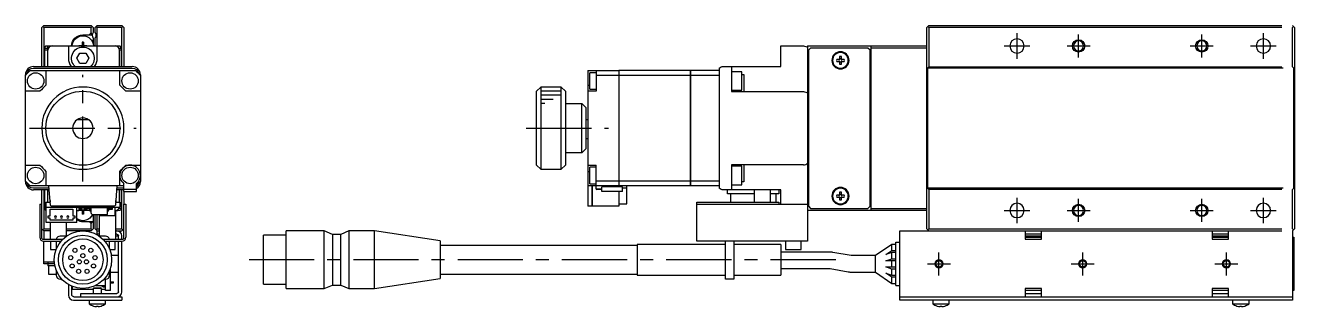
# Model space of a CAD drawing. Extents: x -1 to 646, y -8 to 203.
# Drawn here: x 336.5 to 645.6, y 71.4 to 139.8 of the extents above; entities that cross this region are included whole.
import ezdxf

# ---------------------------------------------------------------- set-up
doc = ezdxf.new("R2010")
doc.units = 0
doc.header["$LTSCALE"] = 0.5
doc.linetypes.add('CENTER', pattern=[50.8, 31.75, -6.35, 6.35, -6.35])
for name, color, linetype in [('MSM_CENTER', 1, 'CENTER'), ('MSM_CONTINUOUS', 7, 'CONTINUOUS'), ('MSM_NARROW', 5, 'CONTINUOUS')]:
    doc.layers.add(name, color=color, linetype=linetype)

msp = doc.modelspace()

# ---------------------------------------------------------------- linework, layer by layer
at = {"layer": 'MSM_CENTER'}
for p, q in [((578, 131.7), (578, 137.9)), ((593, 132), (593, 137.6)), ((623, 132), (623, 137.6)), ((638, 131.7), (638, 137.9)), ((574.9, 134.8), (581.1, 134.8)), ((590.2, 134.8), (595.8, 134.8)), ((620.2, 134.8), (625.8, 134.8)), ((634.9, 134.8), (641.1, 134.8)), ((350.5, 101.8), (350.5, 127.8)), ((337.5, 114.8), (363.5, 114.8)), ((458.5, 114.8), (478.5, 114.8)), ((578, 91.7), (578, 97.9)), ((593, 92), (593, 97.6)), ((623, 92), (623, 97.6)), ((638, 91.7), (638, 97.9)), ((574.9, 94.8), (581.1, 94.8)), ((590.2, 94.8), (595.8, 94.8)), ((620.2, 94.8), (625.8, 94.8)), ((634.9, 94.8), (641.1, 94.8)), ((559, 79), (559, 84.6)), ((594, 79), (594, 84.6)), ((629, 79), (629, 84.6)), ((533.86, 82.8), (388.84, 82.8)), ((556.2, 81.8), (561.8, 81.8)), ((591.2, 81.8), (596.8, 81.8)), ((626.2, 81.8), (631.8, 81.8))]:
    msp.add_line(p, q, dxfattribs=at)
at = {"layer": 'MSM_CONTINUOUS'}
for p, q in [((340.5, 139.3), (341, 139.8)), ((340.5, 129.8), (340.5, 139.3)), ((341, 139.3), (340.75, 139.55)), ((341, 139.8), (352.5, 139.8)), ((341, 139.3), (341, 129.8)), ((352.5, 139.3), (341, 139.3)), ((352.5, 139.8), (352.75, 139.55)), ((352.75, 139.55), (352.5, 139.3)), ((352.5, 138), (352.5, 139.3)), ((353, 139.3), (352.75, 139.55)), ((353, 139.3), (353, 138.06)), ((353.5, 139.3), (353.7, 139.5)), ((353.5, 138.06), (353.5, 139.3)), ((353.7, 139.5), (354, 139.8)), ((353.7, 139.5), (353.9, 139.3)), ((353.9, 139.3), (353.9, 134.8)), ((360, 139.3), (353.9, 139.3)), ((354, 139.8), (360, 139.8)), ((360, 139.8), (360.5, 139.3)), ((360.25, 139.55), (360, 139.3)), ((360, 129.8), (360, 139.3)), ((360.5, 139.3), (360.5, 129.8)), ((556.25, 139.55), (556, 139.3)), ((556, 90.3), (556, 139.3)), ((556.5, 139.8), (556.25, 139.55)), ((556.25, 139.55), (556.5, 139.3)), ((556.5, 139.8), (642.5, 139.8)), ((556.5, 139.3), (556.5, 129.7)), ((642.5, 139.3), (556.5, 139.3)), ((645.36, 139.55), (645.11, 139.8)), ((645.11, 139.3), (645.36, 139.55)), ((645.11, 129.7), (645.11, 139.3)), ((645.61, 139.3), (645.36, 139.55)), ((645.61, 139.3), (645.61, 90.3)), ((350.5, 137.5), (352.76, 137.5)), ((352.5, 138), (352, 137.5)), ((352.77, 137.61), (352.5, 138)), ((353, 136.74), (353, 135.41)), ((353.53, 138.03), (353.5, 138.06)), ((353.5, 136.74), (353.53, 136.77)), ((353.5, 134.8), (353.5, 136.74)), ((353.56, 137.99), (353.53, 138.03)), ((353.53, 136.77), (353.56, 136.81)), ((353.58, 137.95), (353.56, 137.99)), ((353.56, 136.81), (353.58, 136.85)), ((353.61, 137.92), (353.58, 137.95)), ((353.58, 136.85), (353.61, 136.88)), ((353.63, 137.88), (353.61, 137.92)), ((353.61, 136.88), (353.63, 136.92)), ((353.65, 137.84), (353.63, 137.88)), ((353.63, 136.92), (353.65, 136.96)), ((353.67, 137.8), (353.65, 137.84)), ((353.65, 136.96), (353.67, 137)), ((353.69, 137.75), (353.67, 137.8)), ((353.67, 137), (353.69, 137.05)), ((353.7, 137.71), (353.69, 137.75)), ((353.69, 137.05), (353.7, 137.09)), ((353.71, 137.67), (353.7, 137.71)), ((353.7, 137.09), (353.71, 137.13)), ((353.72, 137.62), (353.71, 137.67)), ((353.71, 137.13), (353.72, 137.18)), ((353.73, 137.58), (353.72, 137.62)), ((353.72, 137.18), (353.73, 137.22)), ((353.74, 137.54), (353.73, 137.58)), ((353.73, 137.22), (353.74, 137.26)), ((353.75, 137.49), (353.74, 137.54)), ((353.74, 137.26), (353.75, 137.31)), ((353.75, 137.45), (353.75, 137.49)), ((353.75, 137.4), (353.75, 137.45)), ((353.75, 137.35), (353.75, 137.4)), ((353.75, 137.31), (353.75, 137.35)), ((341.5, 134.8), (341, 134.3)), ((341.2, 129.8), (341.2, 134.3)), ((341.2, 134.3), (342, 134.3)), ((342, 133.8), (341.2, 133.8)), ((341.5, 134.8), (359.5, 134.8)), ((342, 133.8), (342, 134.8)), ((342, 129.8), (342, 133.8)), ((347, 134.8), (347, 131.8)), ((349.06, 131.8), (349.78, 133.05)), ((350.29, 134.85), (349.5, 134.85)), ((349.5, 134.8), (349.5, 134.85)), ((349.78, 133.05), (351.22, 133.05)), ((350.03, 134.85), (350.04, 134.8)), ((350.64, 135.7), (350.35, 135.7)), ((350.35, 135.7), (350.35, 134.91)), ((350.64, 135.17), (350.35, 135.17)), ((350.64, 135.7), (350.64, 134.91)), ((351.5, 134.85), (350.7, 134.85)), ((350.97, 134.85), (350.96, 134.8)), ((351.22, 133.05), (351.94, 131.8)), ((351.5, 134.8), (351.5, 134.85)), ((354, 131.8), (354, 134.8)), ((359, 134.6), (359, 134.8)), ((359.27, 134.3), (359.8, 134.3)), ((359.4, 129.8), (359.4, 133.8)), ((359.8, 133.8), (359.4, 133.8)), ((360, 134.3), (359.5, 134.8)), ((359.8, 134.3), (359.8, 129.8)), ((520.5, 129.8), (520.5, 134.8)), ((520.5, 134.8), (526, 134.8)), ((527, 134.8), (556, 134.8)), ((527, 134.8), (527, 87.3)), ((527.7, 134.3), (527.2, 133.8)), ((527.2, 133.8), (527.2, 95.8)), ((541.7, 134.3), (527.7, 134.3)), ((542.2, 133.8), (541.7, 134.3)), ((542.2, 95.8), (542.2, 133.8)), ((542.5, 94.8), (542.5, 134.8)), ((556, 134.3), (542.5, 134.3)), ((349.78, 130.55), (349.06, 131.8)), ((351.22, 130.55), (349.78, 130.55)), ((351.94, 131.8), (351.22, 130.55)), ((534.76, 131.54), (534.08, 131.54)), ((534.08, 131.06), (534.76, 131.06)), ((534.76, 132.22), (534.76, 131.54)), ((534.76, 131.06), (534.76, 130.38)), ((535.24, 131.54), (535.24, 132.22)), ((535.92, 131.54), (535.24, 131.54)), ((535.24, 130.38), (535.24, 131.06)), ((535.24, 131.06), (535.92, 131.06)), ((336.5, 101.8), (336.5, 127.8)), ((337.65, 128.8), (363.35, 128.8)), ((338.5, 129.8), (362.5, 129.8)), ((338.5, 129.42), (362.5, 129.42)), ((341.5, 128.8), (341.5, 125.3)), ((359.5, 125.3), (359.5, 128.8)), ((364.5, 127.8), (364.5, 101.8)), ((473.5, 128.8), (481, 128.8)), ((473.5, 128.8), (473.5, 95.8)), ((475.5, 128.3), (474, 128.3)), ((474, 124.3), (474, 128.3)), ((475.5, 128.8), (475.5, 123.8)), ((481, 127.65), (475.5, 127.65)), ((481, 128.8), (481, 100.5)), ((481, 128.79), (481.01, 128.79)), ((481, 127.64), (481.01, 127.64)), ((481.01, 128.8), (481.01, 100.5)), ((498.5, 128.8), (481.01, 128.8)), ((498.5, 127.65), (481.01, 127.65)), ((498.5, 100.8), (498.5, 128.8)), ((498.5, 128.79), (498.51, 128.79)), ((498.5, 127.64), (498.51, 127.64)), ((498.51, 128.8), (498.51, 100.8)), ((505.5, 128.8), (498.51, 128.8)), ((505.5, 127.65), (498.51, 127.65)), ((505.5, 129.42), (505.5, 100.18)), ((506.5, 129.8), (520.5, 129.8)), ((508.5, 129.8), (508.5, 123.7)), ((511, 128.55), (508.5, 128.55)), ((511, 124.05), (511, 128.55)), ((511, 127.88), (511.5, 127.88)), ((511.5, 127.88), (511.5, 123.7)), ((527.2, 129.05), (527, 129.05)), ((542.5, 129.05), (542.2, 129.05)), ((542.5, 128.55), (542.2, 128.55)), ((556.2, 129.4), (556.5, 129.7)), ((556.2, 129.4), (556.2, 100.2)), ((642.8, 129.4), (556.2, 129.4)), ((556.5, 129.7), (642.5, 129.7)), ((645.11, 129.7), (645.41, 129.4)), ((645.41, 100.2), (645.41, 129.4)), ((340, 123.8), (336.5, 123.8)), ((364.5, 123.8), (361, 123.8)), ((462, 124.8), (461, 123.8)), ((461, 105.8), (461, 123.8)), ((467, 124.8), (462, 124.8)), ((462, 124.8), (462, 104.8)), ((468, 123.8), (467, 124.8)), ((467, 104.8), (467, 124.8)), ((468, 123.8), (468, 105.8)), ((473.5, 125.3), (474, 125.3)), ((475.5, 123.8), (473.5, 123.8)), ((474, 124.3), (475.5, 124.3)), ((508.5, 124.05), (511, 124.05)), ((508.5, 123.7), (526, 123.7)), ((527.2, 124.8), (527, 124.8)), ((527.2, 123.8), (527, 123.8)), ((468, 120.8), (472, 120.8)), ((472, 108.8), (472, 120.8)), ((473, 119.8), (472, 120.8)), ((527.2, 122.3), (527, 122.3)), ((542.2, 123.05), (542.5, 123.05)), ((473, 119.8), (473, 109.8)), ((542.3, 119.8), (542.2, 119.8)), ((542.3, 109.8), (542.3, 119.8)), ((542.5, 119.6), (542.3, 119.8)), ((352, 116.8), (349, 116.8)), ((473.5, 116.8), (473, 116.8)), ((473, 112.3), (473.5, 112.3)), ((472, 108.8), (468, 108.8)), ((472, 108.8), (473, 109.8)), ((542.2, 109.8), (542.3, 109.8)), ((542.3, 109.8), (542.5, 110)), ((336.5, 105.8), (340, 105.8)), ((361, 105.8), (364.5, 105.8)), ((461, 105.8), (462, 104.8)), ((467, 104.8), (468, 105.8)), ((473.5, 105.8), (475.5, 105.8)), ((475.4, 105.3), (474, 105.3)), ((474, 101.3), (474, 105.3)), ((475.4, 105.8), (475.4, 100.2)), ((475.5, 100.2), (475.5, 105.8)), ((526, 105.9), (508.5, 105.9)), ((508.5, 105.9), (508.5, 99.8)), ((511, 105.55), (508.5, 105.55)), ((511, 101.05), (511, 105.55)), ((511.5, 105.9), (511.5, 101.72)), ((527, 107.3), (527.2, 107.3)), ((527.2, 105.8), (527, 105.8)), ((542.5, 106.55), (542.2, 106.55)), ((341.5, 104.3), (341.5, 100.8)), ((359.5, 100.8), (359.5, 104.3)), ((462, 104.8), (467, 104.8)), ((473.5, 104.3), (474, 104.3)), ((527, 104.8), (527.2, 104.8)), ((360.5, 100.8), (337.65, 100.8)), ((342.29, 100.18), (338.5, 100.18)), ((342.32, 99.8), (338.5, 99.8)), ((340.5, 96.3), (340.5, 99.8)), ((341, 99.8), (341, 90.3)), ((341.2, 95.3), (341.2, 99.8)), ((342, 96.8), (342, 99.8)), ((342.58, 96.08), (342.25, 100.8)), ((358.75, 100.8), (358.42, 96.08)), ((360.4, 99.8), (358.68, 99.8)), ((360.4, 100.18), (358.71, 100.18)), ((359.4, 96.8), (359.4, 99.8)), ((359.8, 99.8), (359.8, 95.3)), ((360, 90.3), (360, 99.8)), ((360.4, 100.5), (360.4, 99.4)), ((360.5, 100.5), (360.4, 100.5)), ((360.4, 99.4), (363.6, 99.4)), ((360.5, 99.9), (360.5, 101.3)), ((363.5, 99.9), (360.5, 99.9)), ((360.5, 99.4), (360.5, 96.3)), ((363.5, 101.3), (363.5, 99.9)), ((363.6, 100.5), (363.5, 100.5)), ((363.6, 99.4), (363.6, 100.5)), ((475.4, 100.8), (473.5, 100.8)), ((474, 101.3), (475.5, 101.3)), ((474.5, 95.8), (474.5, 100.8)), ((474.51, 100.8), (474.51, 95.8)), ((481, 101.95), (475.5, 101.95)), ((481, 100.8), (475.5, 100.8)), ((476.9, 100), (475.7, 100)), ((476.9, 99.9), (475.7, 99.9)), ((481.9, 100.5), (476.9, 100.5)), ((476.9, 99.4), (476.9, 100.5)), ((481.9, 99.4), (476.9, 99.4)), ((481, 101.96), (481.01, 101.96)), ((481, 100.81), (481.01, 100.81)), ((481, 99.4), (481, 95.8)), ((498.5, 101.95), (481.01, 101.95)), ((498.5, 100.8), (481.01, 100.8)), ((481.01, 99.4), (481.01, 96.8)), ((481.9, 99.4), (481.9, 100.5)), ((481.9, 100.3), (483, 100.3)), ((483, 96.4), (483, 100.8)), ((498.5, 101.96), (498.51, 101.96)), ((498.5, 100.81), (498.51, 100.81)), ((505.5, 101.95), (498.51, 101.95)), ((505.5, 100.8), (498.51, 100.8)), ((520.5, 99.8), (506.5, 99.8)), ((507.5, 98.8), (507.5, 99.8)), ((508.5, 101.05), (511, 101.05)), ((511.5, 101.72), (511, 101.72)), ((514, 99.8), (514, 96.8)), ((518, 96.8), (518, 99.8)), ((520, 99.8), (520, 98.8)), ((520.5, 96.3), (520.5, 99.8)), ((527, 100.55), (527.2, 100.55)), ((534.76, 99.22), (534.76, 98.54)), ((535.24, 98.54), (535.24, 99.22)), ((542.2, 101.05), (542.5, 101.05)), ((542.2, 100.55), (542.5, 100.55)), ((556.5, 99.9), (556.2, 100.2)), ((642.8, 100.2), (556.2, 100.2)), ((556.5, 99.9), (556.5, 90.3)), ((642.5, 99.9), (556.5, 99.9)), ((645.41, 100.2), (645.11, 99.9)), ((645.11, 90.3), (645.11, 99.9)), ((340, 96.3), (340.5, 96.3)), ((340, 96.3), (340, 88.3)), ((340.5, 88), (340.5, 96.3)), ((341.5, 96.8), (341.5, 95.6)), ((341.5, 96.8), (342.53, 96.8)), ((342.5, 97.22), (342.5, 96.8)), ((358.47, 96.8), (359.5, 96.8)), ((358.5, 96.8), (358.5, 97.22)), ((359.5, 96.8), (359.5, 95.6)), ((360.5, 88), (360.5, 96.3)), ((360.5, 96.3), (361, 96.3)), ((361, 96.3), (361, 88.3)), ((481.01, 96.8), (481, 96.8)), ((481, 96.4), (483, 96.4)), ((500, 87.3), (500, 96.8)), ((500, 96.8), (520, 96.8)), ((500, 96.3), (527, 96.3)), ((514, 98.8), (507.5, 98.8)), ((508.25, 98.8), (508.25, 96.8)), ((520, 98.8), (518, 98.8)), ((519.25, 98.8), (519.25, 96.8)), ((520, 96.8), (520, 96.3)), ((534.76, 98.54), (534.08, 98.54)), ((534.08, 98.06), (534.76, 98.06)), ((534.76, 98.06), (534.76, 97.38)), ((535.92, 98.54), (535.24, 98.54)), ((535.24, 97.38), (535.24, 98.06)), ((535.24, 98.06), (535.92, 98.06)), ((341, 95.3), (341.5, 94.8)), ((341.2, 95.8), (341.5, 95.8)), ((341.57, 95.3), (341.2, 95.3)), ((341.5, 95.6), (359.5, 95.6)), ((341.5, 94.8), (341.57, 94.8)), ((341.57, 91.9), (341.57, 95.6)), ((342.07, 93.45), (342.57, 93.45)), ((342.07, 92.95), (342.07, 93.45)), ((342.57, 92.95), (342.07, 92.95)), ((342.57, 93.45), (342.57, 95.1)), ((342.57, 95.1), (348.07, 95.1)), ((342.57, 92.4), (342.57, 92.95)), ((358.12, 95.8), (342.88, 95.8)), ((348.07, 95.1), (348.07, 93.45)), ((348.07, 93.45), (348.57, 93.45)), ((348.07, 92.95), (348.07, 92.4)), ((348.57, 92.95), (348.07, 92.95)), ((348.57, 93.45), (348.57, 92.95)), ((349.07, 91.9), (349.07, 95.6)), ((349.07, 94.8), (349.5, 94.8)), ((349.5, 95.6), (349.5, 94.8)), ((350.25, 95.18), (349.5, 95.18)), ((350.25, 95.05), (349.5, 95.05)), ((352.09, 94.8), (349.5, 94.8)), ((349.5, 94.76), (349.5, 94.8)), ((350.29, 94.76), (349.5, 94.76)), ((350.04, 94.8), (350.03, 94.76)), ((350.25, 95.6), (350.25, 94.8)), ((350.35, 94.7), (350.35, 93.9)), ((350.35, 94.43), (350.64, 94.43)), ((350.64, 93.9), (350.35, 93.9)), ((350.64, 94.7), (350.64, 93.9)), ((351.5, 94.76), (350.7, 94.76)), ((350.75, 95.6), (350.75, 94.8)), ((351.5, 95.18), (350.75, 95.18)), ((351.5, 95.05), (350.75, 95.05)), ((350.96, 94.8), (350.97, 94.76)), ((351.45, 95.37), (351.45, 95.6)), ((351.45, 95.37), (351.96, 95.37)), ((351.5, 95.37), (351.5, 94.8)), ((351.5, 94.76), (351.5, 94.8)), ((351.7, 95.37), (351.7, 95.6)), ((351.77, 95.37), (351.77, 95.6)), ((352, 95.6), (352, 95.6)), ((352, 95.36), (352, 94.8)), ((352.06, 95.18), (352, 95.18)), ((352.06, 95.05), (352, 95.05)), ((352.06, 95.27), (352.06, 94.94)), ((352.29, 94.94), (352.29, 95.27)), ((352.5, 95.18), (352.29, 95.18)), ((352.5, 95.05), (352.29, 95.05)), ((352.39, 94.84), (352.5, 94.84)), ((352.39, 94.61), (352.5, 94.61)), ((352.5, 94.14), (352.5, 95.4)), ((352.85, 93.75), (352.53, 94.07)), ((352.6, 95.5), (356.3, 95.5)), ((356.3, 93.72), (352.92, 93.72)), ((353, 93.72), (353, 90.3)), ((353.19, 95.6), (353.19, 95.5)), ((353.5, 90.3), (353.5, 93.72)), ((353.9, 93.72), (353.9, 90.3)), ((354, 95.6), (354, 95.5)), ((354.5, 93.72), (354.5, 88.55)), ((354.6, 95.6), (354.6, 95.5)), ((354.6, 93.72), (354.6, 93.6)), ((354.6, 93.6), (358.4, 93.6)), ((354.72, 95.6), (354.72, 95.5)), ((356.4, 95.4), (356.4, 93.82)), ((356.61, 95.05), (356.4, 95.05)), ((356.4, 94.84), (356.51, 94.84)), ((356.4, 94.61), (356.51, 94.61)), ((356.61, 94.94), (356.61, 95.27)), ((356.72, 95.6), (356.72, 95.52)), ((356.84, 95.27), (356.84, 94.94)), ((357.67, 95.05), (356.84, 95.05)), ((356.94, 95.37), (357.45, 95.37)), ((357.14, 95.6), (357.14, 95.37)), ((357.2, 95.6), (357.2, 95.37)), ((357.45, 95.6), (357.45, 95.37)), ((357.67, 95.6), (357.67, 95.05)), ((358.4, 93.6), (358.4, 95.6)), ((358.5, 94.8), (359, 94.8)), ((358.5, 87.8), (358.5, 94.8)), ((359, 94.8), (359, 95)), ((359.5, 94.8), (359, 94.8)), ((359.8, 95.3), (359.27, 95.3)), ((359.5, 95.8), (359.8, 95.8)), ((359.5, 94.8), (360, 95.3)), ((474.5, 95.8), (473.5, 95.8)), ((474.5, 95.81), (474.51, 95.81)), ((481, 95.8), (474.51, 95.8)), ((556, 94.8), (527, 94.8)), ((527.2, 95.8), (527.7, 95.3)), ((527.7, 95.3), (541.7, 95.3)), ((541.7, 95.3), (542.2, 95.8)), ((542.5, 95.3), (556, 95.3)), ((340.75, 90.05), (340.5, 90.3)), ((340.75, 90.05), (341, 90.3)), ((341, 89.8), (340.75, 90.05)), ((341, 90.3), (342.5, 90.3)), ((341, 89.8), (341, 87.8)), ((342.5, 89.8), (341, 89.8)), ((349.07, 91.9), (341.57, 91.9)), ((342.5, 91.9), (342.5, 87.8)), ((348.07, 92.4), (342.57, 92.4)), ((346.5, 88.55), (346.5, 91.9)), ((346.5, 90.3), (352.5, 90.3)), ((352.5, 89.8), (346.5, 89.8)), ((350.5, 92.1), (353, 92.1)), ((352, 92.1), (352.5, 91.6)), ((352.5, 91.6), (352.85, 92.1)), ((352.5, 90.3), (352.5, 91.6)), ((352.5, 90.3), (352.75, 90.05)), ((352.75, 90.05), (352.5, 89.8)), ((352.75, 90.05), (353, 90.3)), ((353.7, 90.1), (353.5, 90.3)), ((353.9, 90.3), (353.7, 90.1)), ((354, 89.8), (353.7, 90.1)), ((353.9, 90.3), (354.5, 90.3)), ((354, 89), (354, 89.8)), ((354, 89.8), (354.5, 89.8)), ((358.5, 90.3), (360, 90.3)), ((358.5, 89.8), (360, 89.8)), ((360, 90.3), (360.25, 90.05)), ((360.25, 90.05), (360, 89.8)), ((360.5, 90.3), (360.25, 90.05)), ((400, 75.8), (400, 89.8)), ((409.3, 89.8), (400, 89.8)), ((409.3, 75.8), (409.3, 89.8)), ((411.3, 88.95), (409.3, 89.8)), ((415.3, 89.8), (413.3, 88.95)), ((415.3, 89.8), (415.3, 75.8)), ((421.5, 89.8), (415.3, 89.8)), ((421.5, 75.8), (421.5, 89.8)), ((437.5, 87.37), (421.5, 89.8)), ((549.5, 73), (549.5, 89.8)), ((549.5, 89.8), (642.5, 89.8)), ((556, 90.3), (556.25, 90.05)), ((556.5, 90.3), (556.25, 90.05)), ((556.25, 90.05), (556.5, 89.8)), ((556.5, 90.3), (642.5, 90.3)), ((580, 89.8), (580, 87.8)), ((584, 87.8), (584, 89.8)), ((625.5, 89.8), (625.5, 87.8)), ((629.5, 87.8), (629.5, 89.8)), ((645.36, 90.05), (645.11, 90.3)), ((645.11, 89.8), (645.36, 90.05)), ((645.11, 89.8), (645.11, 73)), ((645.36, 90.05), (645.61, 90.3)), ((340.7, 87.8), (345.6, 87.8)), ((341, 87.3), (345.14, 87.3)), ((341, 81.8), (341, 87.3)), ((342.6, 87.3), (342.6, 85.3)), ((344, 87.3), (344, 85.4)), ((346.51, 88.55), (345, 88.55)), ((345, 87.13), (345, 87.3)), ((354.5, 89), (354, 89)), ((356, 88.55), (354.49, 88.55)), ((355.4, 87.8), (360.3, 87.8)), ((355.86, 87.3), (360, 87.3)), ((356, 87.3), (356, 87.13)), ((357, 85.4), (357, 87.3)), ((358.4, 85.3), (358.4, 87.3)), ((358.8, 89), (358.5, 89)), ((359, 88.5), (358.5, 88.5)), ((359, 88.5), (359, 88.95)), ((359.2, 87.8), (359.2, 88.6)), ((359.2, 75), (359.2, 87.3)), ((360, 87.8), (360, 88.6)), ((360, 75), (360, 87.3)), ((394.5, 76.85), (394.5, 88.75)), ((400, 88.75), (394.5, 88.75)), ((411.3, 88.95), (411.3, 76.65)), ((413.3, 88.95), (411.3, 88.95)), ((413.3, 76.65), (413.3, 88.95)), ((437.5, 87.37), (437.5, 78.23)), ((485.5, 86.55), (485.5, 79.05)), ((507, 86.55), (485.5, 86.55)), ((527, 87.3), (500, 87.3)), ((507, 78.05), (507, 87.3)), ((509, 87.3), (509, 78.05)), ((520.5, 86.55), (509, 86.55)), ((520.5, 86.55), (520.5, 79.05)), ((521.6, 87.3), (521.6, 85.3)), ((525.4, 85.3), (525.4, 87.3)), ((547.5, 86.55), (543.5, 83.8)), ((548.5, 86.55), (547.5, 86.55)), ((547.5, 85.05), (547.5, 86.55)), ((548.5, 87.05), (549.5, 87.05)), ((548.5, 76.55), (548.5, 87.05)), ((584, 89), (580, 89)), ((584, 88.5), (580, 88.5)), ((580, 88.3), (584, 88.3)), ((580, 87.8), (584, 87.8)), ((629.5, 89), (625.5, 89)), ((629.5, 88.5), (625.5, 88.5)), ((625.5, 88.3), (629.5, 88.3)), ((625.5, 87.8), (629.5, 87.8)), ((645.11, 88.3), (645.41, 88.3)), ((645.41, 88.3), (645.41, 75.3)), ((342.6, 85.3), (343.96, 85.3)), ((357.04, 85.3), (358.4, 85.3)), ((357.2, 84.83), (357.2, 85.3)), ((359.2, 83.8), (357.43, 83.8)), ((485.5, 86.3), (437.5, 86.3)), ((532.31, 84.67), (520.5, 84.67)), ((521.6, 85.3), (525.4, 85.3)), ((537.59, 83.82), (533.18, 84.59)), ((543.5, 83.8), (537.76, 83.8)), ((543.5, 79.8), (543.5, 83.8)), ((546.05, 84.05), (547.5, 85.05)), ((547.5, 84.55), (546.05, 84.05)), ((547.5, 85.05), (548.5, 85.05)), ((548.5, 84.55), (547.5, 84.55)), ((547.5, 83.05), (547.5, 84.55)), ((341, 82.3), (343.52, 82.3)), ((343.57, 81.8), (341, 81.8)), ((342, 82.3), (342, 81.3)), ((343.66, 81.3), (342, 81.3)), ((342.1, 81.3), (342.1, 79.3)), ((357.2, 75.3), (357.2, 80.77)), ((520.5, 80.67), (532.31, 80.67)), ((532.49, 80.65), (536.89, 79.88)), ((546.05, 82.55), (547.5, 83.05)), ((548.5, 82.55), (546.05, 82.55)), ((546.05, 81.05), (548.5, 81.05)), ((547.5, 80.55), (546.05, 81.05)), ((547.5, 83.05), (548.5, 83.05)), ((547.5, 81.05), (547.5, 82.55)), ((548.5, 80.55), (547.5, 80.55)), ((547.5, 79.05), (547.5, 80.55)), ((342.1, 79.3), (344, 79.3)), ((344, 80.2), (344, 79.05)), ((345.36, 78.05), (345, 78.05)), ((356, 78.05), (355.64, 78.05)), ((356, 75.3), (356, 78.05)), ((357, 79.05), (357, 80.2)), ((357.2, 79.8), (359.2, 79.8)), ((357.2, 77.43), (358, 77.43)), ((358, 77.18), (358, 77.43)), ((421.5, 75.8), (437.5, 78.23)), ((437.5, 79.3), (485.5, 79.3)), ((485.5, 79.05), (507, 79.05)), ((509, 78.05), (507, 78.05)), ((509, 79.05), (520.5, 79.05)), ((537.76, 79.8), (543.5, 79.8)), ((543.5, 79.8), (547.5, 77.05)), ((546.05, 79.55), (547.5, 79.05)), ((547.5, 78.55), (546.05, 79.55)), ((547.5, 79.05), (548.5, 79.05)), ((548.5, 78.55), (547.5, 78.55)), ((547.5, 77.05), (547.5, 78.55)), ((347, 76.74), (347, 74.2)), ((347.8, 74.3), (347.8, 76.34)), ((348, 75.55), (348, 76.26)), ((353, 75.55), (348, 75.55)), ((350, 73.8), (350, 74.6)), ((350, 74.6), (358.8, 74.6)), ((353.2, 76), (353, 75.8)), ((355, 75.8), (353, 75.8)), ((353, 75.8), (353, 74.6)), ((353.2, 76), (354.8, 76)), ((353.65, 76.55), (356, 76.55)), ((355, 75.8), (354.8, 76)), ((355, 74.6), (355, 75.8)), ((356, 75.55), (355, 75.55)), ((355.2, 76.32), (355.2, 76.55)), ((356, 76.32), (355.2, 76.32)), ((355.45, 76.1), (355.45, 76.32)), ((356, 76.1), (355.45, 76.1)), ((357.2, 75.3), (356, 75.3)), ((357.2, 77.18), (358, 77.18)), ((394.5, 76.85), (400, 76.85)), ((400, 75.8), (409.3, 75.8)), ((409.3, 75.8), (411.3, 76.65)), ((411.3, 76.65), (413.3, 76.65)), ((413.3, 76.65), (415.3, 75.8)), ((415.3, 75.8), (421.5, 75.8)), ((547.5, 77.05), (548.5, 77.05)), ((548.5, 76.55), (549.5, 76.55)), ((580, 75.8), (580, 73.8)), ((584, 75.8), (580, 75.8)), ((584, 75.3), (580, 75.3)), ((580, 74.6), (584, 74.6)), ((584, 73.8), (584, 75.8)), ((629.5, 75.8), (625.5, 75.8)), ((625.5, 75.8), (625.5, 73.8)), ((629.5, 75.3), (625.5, 75.3)), ((625.5, 74.6), (629.5, 74.6)), ((629.5, 73.8), (629.5, 75.8)), ((645.41, 75.3), (645.11, 75.3)), ((348.2, 73), (360, 73)), ((348.3, 73.8), (360, 73.8)), ((352, 73), (352, 72.1)), ((352, 72.1), (356, 72.1)), ((353.05, 71.54), (353.07, 71.54)), ((353.8, 71.54), (354.2, 71.54)), ((353.8, 71.41), (353.8, 71.54)), ((354.2, 71.54), (354.2, 71.41)), ((354.93, 71.54), (354.95, 71.54)), ((356, 72.1), (356, 73)), ((360, 73.8), (360, 73)), ((549.5, 73.8), (645.11, 73.8)), ((645.11, 73), (549.5, 73)), ((557.5, 73), (557.5, 72.1)), ((557.5, 72.1), (561.5, 72.1)), ((558.55, 71.54), (558.57, 71.54)), ((559.3, 71.54), (559.7, 71.54)), ((559.3, 71.41), (559.3, 71.54)), ((559.7, 71.54), (559.7, 71.41)), ((560.43, 71.54), (560.45, 71.54)), ((561.5, 72.1), (561.5, 73)), ((630.5, 73), (630.5, 72.1)), ((630.5, 72.1), (634.5, 72.1)), ((631.55, 71.54), (631.57, 71.54)), ((632.3, 71.54), (632.7, 71.54)), ((632.3, 71.41), (632.3, 71.54)), ((632.7, 71.54), (632.7, 71.41)), ((633.43, 71.54), (633.45, 71.54)), ((634.5, 72.1), (634.5, 73))]:
    msp.add_line(p, q, dxfattribs=at)
at = {"layer": 'MSM_CONTINUOUS', "extrusion": (0, 0, -1)}
for centre, radius in [((-578, 134.8), 1.75), ((-593, 134.8), 1.23), ((-623, 134.8), 1.23), ((-638, 134.8), 1.75), ((-535, 131.3), 2.1), ((-535, 131.3), 1.9), ((-350.5, 114.8), 10), ((-350.5, 114.8), 2.5), ((-535, 98.3), 2.1), ((-535, 98.3), 1.9), ((-578, 94.8), 1.75), ((-593, 94.8), 1.23), ((-623, 94.8), 1.23), ((-638, 94.8), 1.75), ((-343.82, 93.2), 0.25), ((-345.32, 93.2), 0.25), ((-346.82, 93.2), 0.25), ((-350.5, 82.8), 5)]:
    msp.add_circle(centre, radius, dxfattribs=at)
at = {"layer": 'MSM_CONTINUOUS'}
for centre, radius in [((339, 126.3), 2), ((362, 126.3), 2), ((350.5, 114.8), 9), ((339, 103.3), 2), ((362, 103.3), 2), ((350.5, 82.8), 7), ((350.5, 82.8), 5.95), ((347.55, 83.32), 0.5), ((348.57, 85.1), 0.5), ((350.5, 85.8), 0.5), ((350.5, 83.8), 0.5), ((352.43, 85.1), 0.5), ((353.45, 83.32), 0.5), ((347.9, 81.3), 0.5), ((349.47, 79.98), 0.5), ((349.63, 82.3), 0.5), ((351.37, 82.3), 0.5), ((351.53, 79.98), 0.5), ((353.1, 81.3), 0.5), ((559, 81.8), 0.783), ((594, 81.8), 0.783), ((629, 81.8), 0.783)]:
    msp.add_circle(centre, radius, dxfattribs=at)
at = {"layer": 'MSM_CONTINUOUS', "extrusion": (0, 0, -1)}
for centre, radius, start, end in [((-350.5, 134.7), 2.8, 2.0467, 90), ((-350.5, 134.7), 2.6, 2.2042, 177.7958), ((-350.5, 131.8), 2.75, 313.3418, 226.6582), ((-350.29, 134.91), 0.06, 180, 270), ((-350.7, 134.91), 0.06, 270, 0), ((-526, 133.3), 1.5, 90, 131.8103), ((-350.5, 114.8), 19, 42.5369, 47.4631), ((-338.5, 127.8), 1.62, 9.7265, 90), ((-362.5, 127.8), 1.62, 90, 170.2735), ((-350.5, 114.8), 19, 132.5369, 137.4631), ((-506.5, 128.3), 1.5, 48.1897, 90), ((-327.34, 137.96), 19, 221.7998, 228.2002), ((-373.66, 137.96), 19, 311.7998, 318.2002), ((-526, 122.2), 1.5, 90, 131.8103), ((-327.34, 91.64), 19, 131.7998, 138.2002), ((-373.66, 91.64), 19, 41.7998, 48.2002), ((-350.5, 114.8), 19, 312.5369, 317.4631), ((-338.5, 101.8), 1.62, 270, 350.2735), ((-350.5, 114.8), 19, 222.5369, 226.8264), ((-362.5, 101.8), 1.62, 189.7265, 231.8273), ((-475.7, 100.2), 0.2, 270, 0), ((-506.5, 101.3), 1.5, 270, 311.8103), ((-342.88, 96.1), 0.3, 270, 356), ((-358.12, 96.1), 0.3, 184, 270), ((-350.5, 94.9), 2.6, 205.911, 303.2352), ((-350.29, 94.7), 0.06, 90, 180), ((-350.7, 94.7), 0.06, 0, 90), ((-351.96, 95.27), 0.1, 90, 180), ((-352.39, 94.94), 0.1, 270, 0), ((-356.51, 94.94), 0.1, 180, 270), ((-356.94, 95.27), 0.1, 0, 90), ((-340.7, 88), 0.2, 270, 0), ((-358.8, 88.6), 0.4, 90, 180), ((-360.3, 88), 0.2, 180, 270), ((-537.76, 84.8), 1, 270, 280), ((-532.31, 79.67), 1, 90, 100), ((-348.3, 74.3), 0.5, 270, 0), ((-358.8, 75), 0.4, 180, 270)]:
    msp.add_arc(centre, radius, start, end, dxfattribs=at)
at = {"layer": 'MSM_CONTINUOUS'}
for centre, radius, start, end in [((353.75, 137.4), 1, 138.5904, 221.4096), ((343, 133.8), 1, 90, 180), ((358.4, 133.8), 1, 0, 90), ((350.5, 131.8), 3.5, 180, 214.8499), ((350.5, 131.8), 3.5, 325.1501, 0), ((535, 131.3), 0.95, 165.3667, 194.6333), ((535, 131.3), 0.365, 138.8496, 221.1504), ((535, 131.3), 0.95, 75.3667, 104.6333), ((535, 131.3), 0.365, 48.8496, 131.1504), ((535, 131.3), 0.365, 228.8496, 311.1504), ((535, 131.3), 0.95, 255.3667, 284.6333), ((535, 131.3), 0.365, 318.8496, 41.1504), ((535, 131.3), 0.95, 345.3667, 14.6333), ((338.5, 127.8), 2, 90, 180), ((362.5, 127.8), 2, 0, 90), ((362, 103.3), 2.5, 306.8699, 233.1301), ((526, 107.4), 1.5, 270, 311.8103), ((338.5, 101.8), 2, 180, 270), ((362.5, 101.8), 2, 303.367, 0), ((475.7, 100.2), 0.3, 180, 270), ((535, 98.3), 0.95, 75.3667, 104.6333), ((535, 98.3), 0.95, 165.3667, 194.6333), ((535, 98.3), 0.365, 138.8496, 221.1504), ((535, 98.3), 0.365, 48.8496, 131.1504), ((535, 98.3), 0.365, 228.8496, 311.1504), ((535, 98.3), 0.95, 255.3667, 284.6333), ((535, 98.3), 0.365, 318.8496, 41.1504), ((535, 98.3), 0.95, 345.3667, 14.6333), ((351.96, 95.27), 0.33, 0, 90), ((352.39, 94.94), 0.33, 180, 270), ((352.6, 95.4), 0.1, 90, 180), ((352.6, 94.14), 0.1, 180, 225), ((352.92, 93.82), 0.1, 225, 270), ((356.3, 95.4), 0.1, 0, 90), ((356.3, 93.82), 0.1, 270, 0), ((356.51, 94.94), 0.33, 270, 0), ((356.94, 95.27), 0.33, 90, 180), ((358.4, 95.8), 1, 270, 348.463), ((350.5, 94.9), 2.8, 239.4075, 270), ((358.8, 88.6), 1.2, 0, 90), ((341, 88.3), 1, 180, 270), ((345, 87.55), 1, 90, 165.5225), ((356, 87.55), 1, 14.4775, 90), ((360, 88.3), 1, 270, 0), ((532.31, 79.67), 5, 80, 90), ((345, 79.05), 1, 180, 270), ((356, 79.05), 1, 270, 0), ((537.76, 84.8), 5, 260, 270), ((348.2, 74.2), 1.2, 180, 270), ((358.8, 75), 1.2, 270, 0), ((354, 74.6), 3.2, 231.3178, 252.73), ((354, 74.6), 3.19, 253.0947, 266.4096), ((354, 74.6), 3.19, 273.5904, 286.9053), ((354, 74.6), 3.2, 287.27, 308.6822), ((559.5, 74.6), 3.2, 231.3178, 252.73), ((559.5, 74.6), 3.19, 253.0947, 266.4096), ((559.5, 74.6), 3.19, 273.5904, 286.9053), ((559.5, 74.6), 3.2, 287.27, 308.6822), ((632.5, 74.6), 3.2, 231.3178, 252.73), ((632.5, 74.6), 3.19, 253.0947, 266.4096), ((632.5, 74.6), 3.19, 273.5904, 286.9053), ((632.5, 74.6), 3.2, 287.27, 308.6822)]:
    msp.add_arc(centre, radius, start, end, dxfattribs=at)
at = {"layer": 'MSM_NARROW'}
for p, q in [((467, 123.8), (462, 123.8)), ((467, 122.8), (462, 122.8)), ((465, 121.8), (462, 121.8)), ((463, 120.8), (462, 120.8))]:
    msp.add_line(p, q, dxfattribs=at)
for centre in [(593, 134.8), (623, 134.8), (593, 94.8), (623, 94.8)]:
    msp.add_circle(centre, 1.5, dxfattribs=at)
at = {"layer": 'MSM_NARROW', "extrusion": (0, 0, -1)}
for centre in [(-559, 81.8), (-594, 81.8), (-629, 81.8)]:
    msp.add_circle(centre, 1, dxfattribs=at)

doc.saveas('drawing.dxf')
